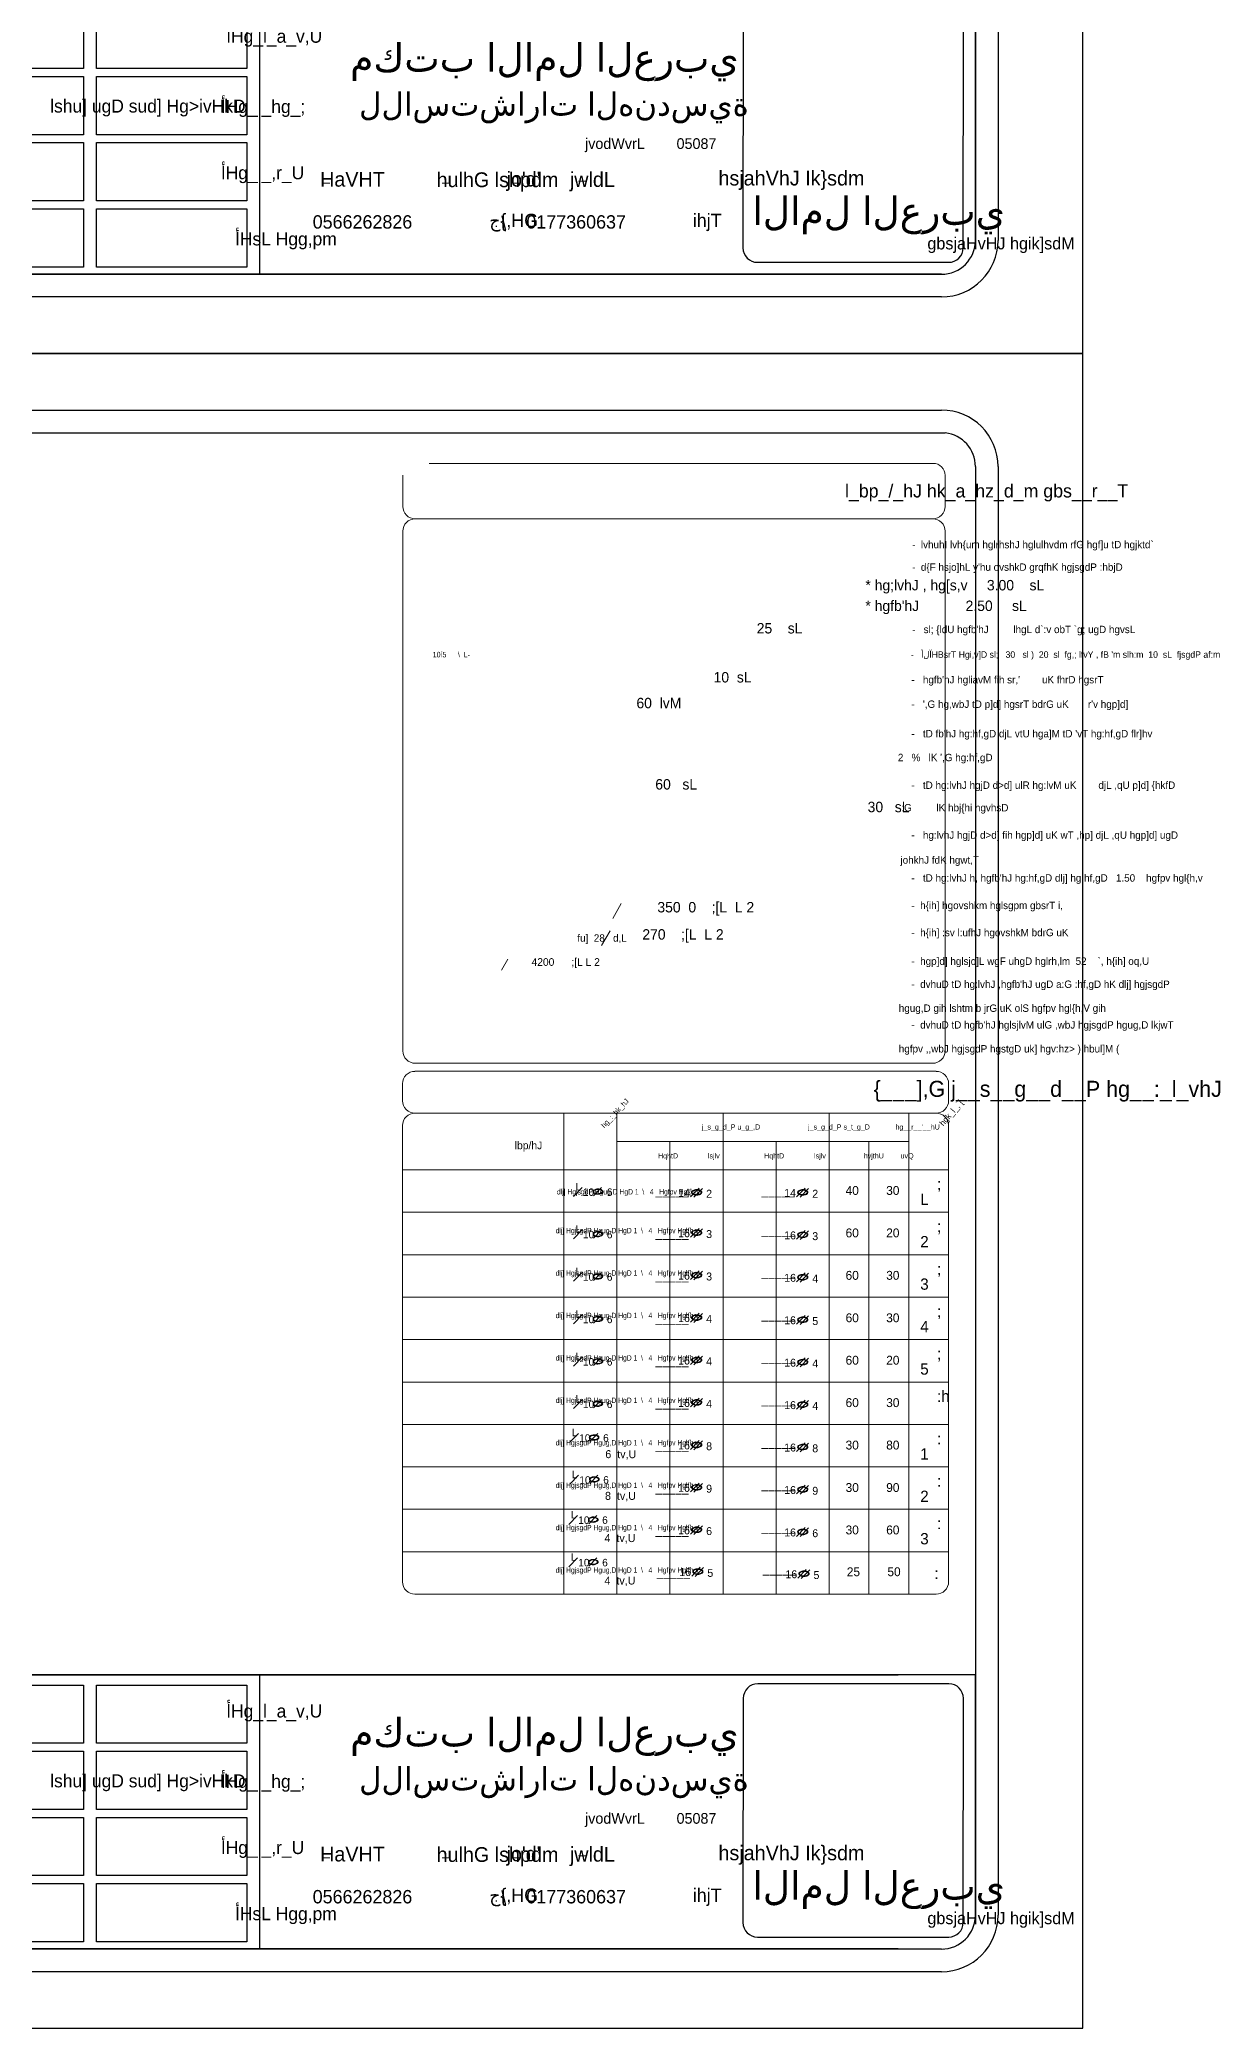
# Model space of a CAD drawing. Header units: inches. Extents: x -1583 to -1389, y -6910 to -6586.
# Drawn here: x -1428.2 to -1390.2, y -6910.2 to -6846.1 of the extents above; entities that cross this region are included whole.
import ezdxf

# ---------------------------------------------------------------- set-up
doc = ezdxf.new("R2010")
doc.units = ezdxf.units.IN
doc.header["$MEASUREMENT"] = 0
for name, color, linetype, lineweight in [('G-BORDER-V', 14, 'Continuous', 5), ('st', 41, 'Continuous', 15), ('TEX-Gz', 2, 'Continuous', 13), ('text', 91, 'Continuous', 18), ('wall', 7, 'Continuous', 30)]:
    doc.layers.add(name, color=color, linetype=linetype, lineweight=lineweight)
doc.layers.add('U-r-p', color=7, linetype='Continuous')
doc.layers.add('xyz', color=93, linetype='Continuous')
doc.styles.add('A1', font='xarb.shx')
doc.styles.add('AR', font='XARB.SHX')
doc.styles.add('Arch_Text_E', font='arial.ttf', dxfattribs={"height": 0.2})
doc.styles.add('AX', font='xarab.shx', dxfattribs={"height": 0.12})
doc.styles.add('BO', font='JADID.SHX', dxfattribs={"height": 0.5})
doc.styles.add('RO', font='ROMANT.SHX', dxfattribs={"height": 0.3})
doc.styles.add('SOSO', font='SOSA.shx', dxfattribs={"height": 0.25})
doc.styles.add('style2', font='xarb.shx')
doc.styles.add('usm', font='arabnabl.shx', dxfattribs={"height": 0.35})
doc.styles.add('XARAB', font='xarb.shx')

# ---------------------------------------------------------------- blocks, each defined once
blk = doc.blocks.new('kalesh')
at = {"layer": 'Defpoints'}
blk.add_lwpolyline([(3940.958, 559.483), (3987.589, 559.483), (3987.589, 592.346), (3940.958, 592.346)], close=True, dxfattribs=at)
at = {"layer": 'wall', "color": 1}
blk.add_line((3971.437, 561.038), (3971.437, 566.419), dxfattribs=at)
blk.add_line((3971.437, 561.038), (3971.437, 566.419), dxfattribs=at)
at = {"layer": 'wall', "color": 5}
for p, q in [((3984.959, 566.242), (3981.207, 566.242)), ((3980.922, 565.957), (3980.918, 561.556)), ((3985.239, 561.555), (3985.243, 565.957)), ((3981.202, 561.272), (3984.954, 561.272))]:
    blk.add_line(p, q, dxfattribs=at)
for centre, start, end in [((3981.207, 565.957), 90, 180), ((3984.959, 565.957), 360, 90), ((3981.202, 561.556), 180, 270), ((3984.954, 561.556), 270, 0)]:
    blk.add_arc(centre, 0.284, start, end, dxfattribs=at)
at = {"layer": 'xyz', "ltscale": 0.2}
for p, q in [((3943.179, 591.236), (3984.813, 591.236)), ((3943.253, 590.788), (3984.887, 590.788)), ((3985.48, 590.126), (3985.48, 561.703)), ((3985.924, 590.126), (3985.924, 561.703)), ((3984.813, 561.037), (3943.179, 561.037)), ((3984.813, 560.593), (3943.179, 560.593))]:
    blk.add_line(p, q, dxfattribs=at)
for points in [[(3985.48, 561.703), (3985.48, 566.419), (3942.513, 566.419)], [(3942.513, 561.691), (3942.513, 566.419), (3983.966, 566.419)], [(3983.966, 561.038), (3943.146, 561.038)], [(3943.179, 561.037), (3984.846, 561.038)]]:
    blk.add_lwpolyline(points, dxfattribs=at)
for points in [[(3960.994, 566.218), (3967.98, 566.218), (3967.98, 565.074), (3960.994, 565.074)], [(3968.236, 566.218), (3971.182, 566.218), (3971.182, 565.074), (3968.236, 565.074)], [(3960.994, 564.919), (3967.98, 564.919), (3967.98, 563.776), (3960.994, 563.776)], [(3968.236, 564.919), (3971.182, 564.919), (3971.182, 563.776), (3968.236, 563.776)], [(3960.994, 563.621), (3967.98, 563.621), (3967.98, 562.477), (3960.994, 562.477)], [(3968.236, 563.621), (3971.182, 563.621), (3971.182, 562.477), (3968.236, 562.477)], [(3960.994, 562.322), (3967.98, 562.322), (3967.98, 561.178), (3960.994, 561.178)], [(3968.236, 562.322), (3971.182, 562.322), (3971.182, 561.178), (3968.236, 561.178)]]:
    blk.add_lwpolyline(points, close=True, dxfattribs=at)
for centre, radius, start, end in [((3984.813, 590.126), 1.11, 0, 90), ((3984.813, 590.126), 0.666, 0, 83.669), ((3984.813, 561.703), 1.11, 270, 0), ((3984.813, 561.703), 0.666, 270, 0)]:
    blk.add_arc(centre, radius, start, end, dxfattribs=at)
at = {"layer": 'wall', "color": 30, "true_color": 0xf8991e, "style": 'A1'}
for s, p in [('أHg_l_a_v,U ', (3970.785, 565.58, -0.351)), ('أHg_l_hg_; ', (3970.68, 564.2, -0.351)), ('أHg_l_,r_U ', (3970.68, 562.901, -0.351)), ('أHsL Hgg,pm', (3970.958, 561.603, -0.351))]:
    blk.add_text(s, height=0.25602, dxfattribs=at).set_placement(p)
at = {"layer": 'wall', "color": 5, "style": 'Arch_Text_E'}
for s, p in [('مكتب الامل العربي', (3973.212, 565.012)), ('الامل العربي', (3981.103, 562.007))]:
    blk.add_text(s, height=0.55865, dxfattribs=at).set_placement(p)
at = {"layer": 'wall', "color": 0, "style": 'A1'}
blk.add_text('lshu] ugD sud] Hg>ivHkD', height=0.25602, dxfattribs=at).set_placement((3967.327, 564.21, -0.351))
at = {"layer": 'wall', "style": 'A1'}
for s, height, p in [('jvodWvrL        05087', 0.21014, (3977.82, 563.496, 0.36)), ('0566262826', 0.2627, (3972.477, 561.933)), ('ج{,HG', 0.2627, (3975.944, 561.962)), ('\\', 0.263, (3976.176, 561.912)), ('0177360637', 0.2627, (3976.669, 561.933)), ('ihjT', 0.2627, (3979.933, 561.962))]:
    blk.add_text(s, height=height, dxfattribs=at).set_placement(p)
at = {"layer": 'wall', "color": 4}
for s, height, style, p in [('hulhG lshpdm ', 0.2898, 'BO', (3974.907, 562.747)), ("jo'd' ", 0.2898, 'BO', (3976.281, 562.76)), ('jwldL ', 0.2898, 'BO', (3977.522, 562.752, -0.309)), ('hsjahVhJ Ik}sdm ', 0.2898, 'BO', (3980.437, 562.779)), ('HaVHT', 0.2898, 'BO', (3972.622, 562.756)), ('-', 0.195, 'RO', (3972.627, 562.742)), ('-', 0.195, 'RO', (3974.981, 562.742)), ('-', 0.195, 'RO', (3976.373, 562.742)), ('-', 0.195, 'RO', (3977.656, 562.783, -0.309))]:
    blk.add_text(s, height=height, dxfattribs=dict(at, style=style)).set_placement(p)
at = {"layer": 'wall', "color": 1, "style": 'usm'}
blk.add_text('gbsjaHvHJ hgik]sdM', height=0.23713, dxfattribs=at).set_placement((3984.536, 561.525))
at = {"layer": 'wall', "color": 1, "insert": (3973.387, 564.61), "char_height": 0.45947, "attachment_point": 1, "style": 'Arch_Text_E'}
blk.add_mtext_dynamic_manual_height_columns('{\\fArial|b0|i0|c178|p34;للاستشارات الهندسية }', width=8.32684, gutter_width=2.28, heights=[0], dxfattribs=at)
blk = doc.blocks.new('U-r-p')
at = {"layer": 'U-r-p', "color": 4, "style": 'AX', "flags": 4}
for tag, p, height in [('R', (0.136, 0.205), 0.23), ('1', (-0.318, -0.04), 0.192)]:
    blk.add_attdef(tag, p, '', height=height, dxfattribs=at)
blk = doc.blocks.new('ST-NMBER')
at = {"layer": 'st', "color": 3}
for p, q in [((0.051, 0.225), (-0.121, 0.048)), ((0.119, 0.219), (-0.052, 0.042))]:
    blk.add_line(p, q, dxfattribs=at)
for points in [[(0.002, 0.196, 0.056606), (-0.039, 0.191, 0.070345), (-0.071, 0.178, 0.106153), (-0.095, 0.157, 0.161551), (-0.101, 0.137, 0.161551), (-0.094, 0.117, 0.106153), (-0.07, 0.096, 0.070345), (-0.038, 0.084, 0.056606), (0.004, 0.08, 0.056606), (0.046, 0.086, 0.070345), (0.077, 0.098, 0.106153), (0.101, 0.119, 0.161551), (0.107, 0.14, 0.161551), (0.1, 0.16, 0.106153), (0.076, 0.18, 0.070345), (0.044, 0.192, 0.056606)], [(0.003, 0.184, 0.056606), (-0.036, 0.179, 0.070345), (-0.065, 0.167, 0.106153), (-0.085, 0.149, 0.161551), (-0.089, 0.137, 0.161551), (-0.084, 0.124, 0.106153), (-0.064, 0.107, 0.070345), (-0.035, 0.096, 0.056606), (0.004, 0.093, 0.056606), (0.043, 0.098, 0.070345), (0.071, 0.109, 0.106153), (0.091, 0.127, 0.161551), (0.095, 0.139, 0.161551), (0.091, 0.152, 0.106153), (0.07, 0.169, 0.070345), (0.042, 0.18, 0.056606)]]:
    blk.add_lwpolyline(points, format="xyb", close=True, dxfattribs=at)
at = {"layer": 'st', "color": 6, "style": 'AX', "flags": 4}
for tag, p in [('16', (-0.316, 0.047)), ('5', (0.195, 0.031))]:
    blk.add_attdef(tag, p, '', height=0.16, dxfattribs=at)
blk = doc.blocks.new('SOOFT-ST')
at = {"layer": 'st', "color": 3}
for p, q in [((-0.207, 0.253), (-0.393, 0.062)), ((0.206, 0.253), (0.034, 0.076))]:
    blk.add_line(p, q, dxfattribs=at)
for points in [[(0.127, 0.223, 0.056606), (0.085, 0.218, 0.070345), (0.054, 0.205, 0.106153), (0.03, 0.184, 0.161551), (0.024, 0.164, 0.161551), (0.031, 0.144, 0.106153), (0.055, 0.123, 0.070345), (0.087, 0.111, 0.056606), (0.129, 0.107, 0.056606), (0.171, 0.113, 0.070345), (0.202, 0.125, 0.106153), (0.226, 0.146, 0.161551), (0.232, 0.167, 0.161551), (0.225, 0.187, 0.106153), (0.201, 0.207, 0.070345), (0.169, 0.219, 0.056606)], [(0.127, 0.211, 0.056606), (0.088, 0.206, 0.070345), (0.06, 0.194, 0.106153), (0.04, 0.177, 0.161551), (0.036, 0.164, 0.161551), (0.041, 0.151, 0.106153), (0.061, 0.134, 0.070345), (0.089, 0.123, 0.056606), (0.129, 0.12, 0.056606), (0.168, 0.125, 0.070345), (0.196, 0.136, 0.106153), (0.216, 0.154, 0.161551), (0.22, 0.166, 0.161551), (0.215, 0.179, 0.106153), (0.195, 0.196, 0.070345), (0.166, 0.207, 0.056606)]]:
    blk.add_lwpolyline(points, format="xyb", close=True, dxfattribs=at)
at = {"layer": 'st', "color": 3, "style": 'AX'}
blk.add_text('L', height=0.16, dxfattribs=at).set_placement((-0.351, 0.192))
at = {"layer": 'st', "color": 6, "style": 'AX', "flags": 4}
for tag, p in [('8', (-0.191, 0.074)), ('5', (0.32, 0.074))]:
    blk.add_attdef(tag, p, '', height=0.16, dxfattribs=at)

msp = doc.modelspace()

# ---------------------------------------------------------------- linework, layer by layer
at = {"color": 1, "lineweight": 20}
for p, q in [((-1409.469, -6873.943), (-1409.74, -6874.424)), ((-1409.829, -6874.82), (-1410.1, -6875.3)), ((-1413.121, -6875.741, 0.576), (-1413.321, -6876.094, 0.576)), ((-1413.121, -6875.741, 0.576), (-1413.321, -6876.094, 0.576))]:
    msp.add_line(p, q, dxfattribs=at)
at = {"layer": 'G-BORDER-V', "color": 8}
for p, q in [((-1415.654, -6859.763), (-1399.423, -6859.763)), ((-1415.654, -6859.763), (-1399.423, -6859.763)), ((-1416.503, -6861.17), (-1416.503, -6860.149)), ((-1416.503, -6861.17), (-1416.503, -6860.149)), ((-1416.503, -6861.17), (-1416.503, -6860.15)), ((-1416.503, -6861.17), (-1416.503, -6860.15)), ((-1399.037, -6861.17), (-1399.037, -6860.149)), ((-1399.037, -6861.17), (-1399.037, -6860.15)), ((-1416.107, -6861.549), (-1399.433, -6861.549)), ((-1416.503, -6878.694), (-1416.503, -6861.928)), ((-1416.503, -6878.694), (-1416.503, -6861.928)), ((-1416.503, -6878.694), (-1416.503, -6861.928)), ((-1399.037, -6878.082), (-1399.037, -6861.928)), ((-1399.036, -6878.694), (-1399.037, -6861.928)), ((-1416.107, -6879.091), (-1399.433, -6879.091)), ((-1416.512, -6879.75), (-1416.512, -6880.297)), ((-1416.512, -6879.75), (-1416.512, -6880.297)), ((-1416.113, -6879.35), (-1399.324, -6879.35)), ((-1398.925, -6879.732), (-1398.925, -6880.315)), ((-1398.925, -6879.732), (-1398.925, -6880.315)), ((-1416.113, -6880.697), (-1399.324, -6880.697)), ((-1411.316, -6880.697), (-1411.316, -6896.197)), ((-1409.607, -6880.697), (-1409.607, -6896.197)), ((-1406.189, -6880.697), (-1406.189, -6896.197)), ((-1402.771, -6880.697), (-1402.771, -6896.197)), ((-1400.207, -6880.697), (-1400.207, -6896.197)), ((-1416.512, -6881.097), (-1416.512, -6895.797)), ((-1409.607, -6881.611), (-1407.898, -6881.611)), ((-1407.898, -6881.611), (-1400.207, -6881.611)), ((-1407.898, -6881.611), (-1407.898, -6896.197)), ((-1404.48, -6881.611), (-1404.48, -6896.197)), ((-1401.489, -6881.611), (-1401.489, -6896.197)), ((-1398.925, -6881.079), (-1398.925, -6886.244)), ((-1398.925, -6881.079), (-1398.925, -6895.797)), ((-1416.512, -6882.525), (-1411.316, -6882.525)), ((-1411.316, -6882.525), (-1398.925, -6882.525)), ((-1416.512, -6883.892), (-1398.925, -6883.892)), ((-1416.512, -6885.259), (-1398.925, -6885.259)), ((-1416.512, -6886.626), (-1398.925, -6886.626)), ((-1416.114, -6886.626), (-1399.324, -6886.626)), ((-1416.512, -6887.993), (-1398.925, -6887.993)), ((-1416.114, -6887.993), (-1399.324, -6887.993)), ((-1416.114, -6887.993), (-1399.324, -6887.993)), ((-1416.512, -6889.361), (-1398.925, -6889.361)), ((-1416.114, -6889.361), (-1399.324, -6889.361)), ((-1416.114, -6889.361), (-1399.324, -6889.361)), ((-1416.114, -6889.361), (-1399.324, -6889.361)), ((-1416.512, -6890.728), (-1398.925, -6890.728)), ((-1416.114, -6890.728), (-1399.324, -6890.728)), ((-1416.114, -6890.728), (-1399.324, -6890.728)), ((-1416.114, -6890.728), (-1399.324, -6890.728)), ((-1416.114, -6890.728), (-1399.324, -6890.728)), ((-1416.512, -6892.095), (-1398.925, -6892.095)), ((-1416.114, -6892.095), (-1399.324, -6892.095)), ((-1416.114, -6892.095), (-1399.324, -6892.095)), ((-1416.114, -6892.095), (-1399.324, -6892.095)), ((-1416.114, -6892.095), (-1399.324, -6892.095)), ((-1416.512, -6893.462), (-1398.925, -6893.462)), ((-1416.114, -6893.462), (-1399.324, -6893.462)), ((-1416.114, -6893.462), (-1399.324, -6893.462)), ((-1416.114, -6893.462), (-1399.324, -6893.462)), ((-1416.114, -6893.462), (-1399.324, -6893.462)), ((-1416.114, -6893.462), (-1399.324, -6893.462)), ((-1416.512, -6894.829), (-1398.925, -6894.829)), ((-1416.114, -6894.829), (-1399.324, -6894.829)), ((-1416.114, -6894.829), (-1399.324, -6894.829)), ((-1416.114, -6894.829), (-1399.324, -6894.829)), ((-1416.114, -6894.829), (-1399.324, -6894.829)), ((-1416.114, -6894.829), (-1399.324, -6894.829)), ((-1416.114, -6894.829), (-1399.324, -6894.829)), ((-1416.114, -6896.197), (-1399.324, -6896.197))]:
    msp.add_line(p, q, dxfattribs=at)
for centre, radius, start, end in [((-1399.423, -6860.149), 0.386, 359.94473, 90.05482), ((-1399.423, -6860.149), 0.386, 359.94473, 90.05482), ((-1416.107, -6861.153), 0.397, 179.94473, 270.05482), ((-1399.433, -6861.153), 0.397, 269.94518, 0.05527), ((-1416.107, -6861.946), 0.397, 89.94518, 180.05527), ((-1399.433, -6861.946), 0.397, 359.94473, 90.05482), ((-1416.107, -6878.694), 0.397, 179.94473, 270.05482), ((-1399.433, -6878.694), 0.397, 269.94518, 0.05527), ((-1416.113, -6879.75), 0.399, 89.94518, 180.05527), ((-1399.324, -6879.75), 0.399, 359.94473, 90.05482), ((-1416.113, -6880.298), 0.399, 179.94473, 270.05482), ((-1399.324, -6880.298), 0.399, 269.94518, 0.05527), ((-1416.113, -6881.096), 0.399, 89.94518, 180.05527), ((-1399.324, -6881.096), 0.399, 359.94473, 90.05482), ((-1416.113, -6895.797), 0.399, 179.94473, 270.05482), ((-1399.324, -6895.797), 0.399, 269.94518, 0.05527)]:
    msp.add_arc(centre, radius, start, end, dxfattribs=at)

# ---------------------------------------------------------------- block references
at = {"xscale": 1.641842369206237, "yscale": 1.641842369206237, "zscale": 1.641842369206237}
for p in [(-7941.588, -7774.806), (-7941.588, -7828.763)]:
    msp.add_blockref('kalesh', p, dxfattribs=at)
at = {"color": 0}
ref = msp.add_blockref('SOOFT-ST', (-1410.413, -6883.474), dxfattribs=dict(at, xscale=1.50397161385265, yscale=1.50397161385265, zscale=1.50397161385265))
ref.add_attrib('8', '10', (-1410.7, -6883.363), dxfattribs={"layer": 'st', "color": 7, "height": 0.2406, "style": 'AX', "flags": 4})
ref.add_attrib('5', '6', (-1409.932, -6883.363), dxfattribs={"layer": 'st', "color": 7, "height": 0.241, "style": 'AX', "flags": 4})
ref = msp.add_blockref('U-r-p', (-1399.475, -6883.512), dxfattribs=dict(at, xscale=2.272189937540915, yscale=2.272189937540915, zscale=2.272189937540915))
ref.add_attrib('U', ';', (-1399.297, -6883.163), dxfattribs={"layer": 'st', "color": 0, "height": 0.364, "style": 'AX', "flags": 4})
ref.add_attrib('1', 'L', (-1399.837, -6883.654), dxfattribs={"layer": 'st', "color": 0, "height": 0.364, "style": 'AX', "flags": 4})
ref = msp.add_blockref('ST-NMBER', (-1407.045, -6883.472), dxfattribs=dict(at, xscale=1.593079668354491, yscale=1.593079668354491, zscale=1.593079668354491))
ref.add_attrib('16', '14', (-1407.637, -6883.396), dxfattribs={"layer": 'st', "color": 7, "height": 0.2549, "style": 'AX', "flags": 4})
ref.add_attrib('5', '2', (-1406.733, -6883.422), dxfattribs={"layer": 'st', "color": 7, "height": 0.255, "style": 'AX', "flags": 4})
ref = msp.add_blockref('ST-NMBER', (-1403.627, -6883.472), dxfattribs=dict(at, xscale=1.593079668354491, yscale=1.593079668354491, zscale=1.593079668354491))
ref.add_attrib('16', '14', (-1404.219, -6883.396), dxfattribs={"layer": 'st', "color": 7, "height": 0.2549, "style": 'AX', "flags": 4})
ref.add_attrib('5', '2', (-1403.315, -6883.422), dxfattribs={"layer": 'st', "color": 7, "height": 0.255, "style": 'AX', "flags": 4})
ref = msp.add_blockref('SOOFT-ST', (-1410.413, -6884.842), dxfattribs=dict(at, xscale=1.50397161385265, yscale=1.50397161385265, zscale=1.50397161385265))
ref.add_attrib('8', '10', (-1410.7, -6884.73), dxfattribs={"layer": 'st', "color": 7, "height": 0.2406, "style": 'AX', "flags": 4})
ref.add_attrib('5', '6', (-1409.932, -6884.73), dxfattribs={"layer": 'st', "color": 7, "height": 0.241, "style": 'AX', "flags": 4})
ref = msp.add_blockref('ST-NMBER', (-1407.045, -6884.77), dxfattribs=dict(at, xscale=1.593079668354491, yscale=1.593079668354491, zscale=1.593079668354491))
ref.add_attrib('16', '16', (-1407.637, -6884.695), dxfattribs={"layer": 'st', "color": 7, "height": 0.2549, "style": 'AX', "flags": 4})
ref.add_attrib('5', '3', (-1406.733, -6884.721), dxfattribs={"layer": 'st', "color": 7, "height": 0.255, "style": 'AX', "flags": 4})
ref = msp.add_blockref('ST-NMBER', (-1403.627, -6884.839), dxfattribs=dict(at, xscale=1.593079668354491, yscale=1.593079668354491, zscale=1.593079668354491))
ref.add_attrib('16', '16', (-1404.219, -6884.763), dxfattribs={"layer": 'st', "color": 7, "height": 0.2549, "style": 'AX', "flags": 4})
ref.add_attrib('5', '3', (-1403.315, -6884.789), dxfattribs={"layer": 'st', "color": 7, "height": 0.255, "style": 'AX', "flags": 4})
ref = msp.add_blockref('U-r-p', (-1399.475, -6884.879), dxfattribs=dict(at, xscale=2.272189937540915, yscale=2.272189937540915, zscale=2.272189937540915))
ref.add_attrib('U', ';', (-1399.297, -6884.53), dxfattribs={"layer": 'st', "color": 0, "height": 0.364, "style": 'AX', "flags": 4})
ref.add_attrib('1', '2', (-1399.837, -6885.021), dxfattribs={"layer": 'st', "color": 0, "height": 0.364, "style": 'AX', "flags": 4})
ref = msp.add_blockref('SOOFT-ST', (-1410.413, -6886.209), dxfattribs=dict(at, xscale=1.50397161385265, yscale=1.50397161385265, zscale=1.50397161385265))
ref.add_attrib('8', '10', (-1410.7, -6886.097), dxfattribs={"layer": 'st', "color": 7, "height": 0.2406, "style": 'AX', "flags": 4})
ref.add_attrib('5', '6', (-1409.932, -6886.097), dxfattribs={"layer": 'st', "color": 7, "height": 0.241, "style": 'AX', "flags": 4})
ref = msp.add_blockref('ST-NMBER', (-1407.045, -6886.138), dxfattribs=dict(at, xscale=1.593079668354491, yscale=1.593079668354491, zscale=1.593079668354491))
ref.add_attrib('16', '16', (-1407.637, -6886.062), dxfattribs={"layer": 'st', "color": 7, "height": 0.2549, "style": 'AX', "flags": 4})
ref.add_attrib('5', '3', (-1406.733, -6886.088), dxfattribs={"layer": 'st', "color": 7, "height": 0.255, "style": 'AX', "flags": 4})
ref = msp.add_blockref('ST-NMBER', (-1403.627, -6886.206), dxfattribs=dict(at, xscale=1.593079668354491, yscale=1.593079668354491, zscale=1.593079668354491))
ref.add_attrib('16', '16', (-1404.219, -6886.131), dxfattribs={"layer": 'st', "color": 7, "height": 0.2549, "style": 'AX', "flags": 4})
ref.add_attrib('5', '4', (-1403.315, -6886.156), dxfattribs={"layer": 'st', "color": 7, "height": 0.255, "style": 'AX', "flags": 4})
ref = msp.add_blockref('U-r-p', (-1399.475, -6886.246), dxfattribs=dict(at, xscale=2.272189937540915, yscale=2.272189937540915, zscale=2.272189937540915))
ref.add_attrib('U', ';', (-1399.297, -6885.897), dxfattribs={"layer": 'st', "color": 0, "height": 0.364, "style": 'AX', "flags": 4})
ref.add_attrib('1', '3', (-1399.837, -6886.388), dxfattribs={"layer": 'st', "color": 0, "height": 0.364, "style": 'AX', "flags": 4})
ref = msp.add_blockref('SOOFT-ST', (-1410.413, -6887.576), dxfattribs=dict(at, xscale=1.50397161385265, yscale=1.50397161385265, zscale=1.50397161385265))
ref.add_attrib('8', '10', (-1410.7, -6887.465), dxfattribs={"layer": 'st', "color": 7, "height": 0.2406, "style": 'AX', "flags": 4})
ref.add_attrib('5', '6', (-1409.932, -6887.464), dxfattribs={"layer": 'st', "color": 7, "height": 0.241, "style": 'AX', "flags": 4})
ref = msp.add_blockref('ST-NMBER', (-1407.045, -6887.505), dxfattribs=dict(at, xscale=1.593079668354491, yscale=1.593079668354491, zscale=1.593079668354491))
ref.add_attrib('16', '16', (-1407.637, -6887.429), dxfattribs={"layer": 'st', "color": 7, "height": 0.2549, "style": 'AX', "flags": 4})
ref.add_attrib('5', '4', (-1406.733, -6887.455), dxfattribs={"layer": 'st', "color": 7, "height": 0.255, "style": 'AX', "flags": 4})
ref = msp.add_blockref('ST-NMBER', (-1403.627, -6887.573), dxfattribs=dict(at, xscale=1.593079668354491, yscale=1.593079668354491, zscale=1.593079668354491))
ref.add_attrib('16', '16', (-1404.219, -6887.498), dxfattribs={"layer": 'st', "color": 7, "height": 0.2549, "style": 'AX', "flags": 4})
ref.add_attrib('5', '5', (-1403.315, -6887.524), dxfattribs={"layer": 'st', "color": 7, "height": 0.255, "style": 'AX', "flags": 4})
ref = msp.add_blockref('U-r-p', (-1399.475, -6887.614), dxfattribs=dict(at, xscale=2.272189937540915, yscale=2.272189937540915, zscale=2.272189937540915))
ref.add_attrib('U', ';', (-1399.297, -6887.265), dxfattribs={"layer": 'st', "color": 0, "height": 0.364, "style": 'AX', "flags": 4})
ref.add_attrib('1', '4', (-1399.837, -6887.755), dxfattribs={"layer": 'st', "color": 0, "height": 0.364, "style": 'AX', "flags": 4})
ref = msp.add_blockref('SOOFT-ST', (-1410.413, -6888.943), dxfattribs=dict(at, xscale=1.50397161385265, yscale=1.50397161385265, zscale=1.50397161385265))
ref.add_attrib('8', '10', (-1410.7, -6888.832), dxfattribs={"layer": 'st', "color": 7, "height": 0.2406, "style": 'AX', "flags": 4})
ref.add_attrib('5', '6', (-1409.932, -6888.831), dxfattribs={"layer": 'st', "color": 7, "height": 0.241, "style": 'AX', "flags": 4})
ref = msp.add_blockref('ST-NMBER', (-1407.045, -6888.872), dxfattribs=dict(at, xscale=1.593079668354491, yscale=1.593079668354491, zscale=1.593079668354491))
ref.add_attrib('16', '16', (-1407.637, -6888.797), dxfattribs={"layer": 'st', "color": 7, "height": 0.2549, "style": 'AX', "flags": 4})
ref.add_attrib('5', '4', (-1406.733, -6888.822), dxfattribs={"layer": 'st', "color": 7, "height": 0.255, "style": 'AX', "flags": 4})
ref = msp.add_blockref('ST-NMBER', (-1403.627, -6888.94), dxfattribs=dict(at, xscale=1.593079668354491, yscale=1.593079668354491, zscale=1.593079668354491))
ref.add_attrib('16', '16', (-1404.219, -6888.865), dxfattribs={"layer": 'st', "color": 7, "height": 0.2549, "style": 'AX', "flags": 4})
ref.add_attrib('5', '4', (-1403.315, -6888.891), dxfattribs={"layer": 'st', "color": 7, "height": 0.255, "style": 'AX', "flags": 4})
ref = msp.add_blockref('U-r-p', (-1399.475, -6888.981), dxfattribs=dict(at, xscale=2.272189937540915, yscale=2.272189937540915, zscale=2.272189937540915))
ref.add_attrib('U', ';', (-1399.297, -6888.632), dxfattribs={"layer": 'st', "color": 0, "height": 0.364, "style": 'AX', "flags": 4})
ref.add_attrib('1', '5', (-1399.837, -6889.122), dxfattribs={"layer": 'st', "color": 0, "height": 0.364, "style": 'AX', "flags": 4})
ref = msp.add_blockref('SOOFT-ST', (-1410.413, -6890.31), dxfattribs=dict(at, xscale=1.50397161385265, yscale=1.50397161385265, zscale=1.50397161385265))
ref.add_attrib('8', '10', (-1410.7, -6890.199), dxfattribs={"layer": 'st', "color": 7, "height": 0.2406, "style": 'AX', "flags": 4})
ref.add_attrib('5', '6', (-1409.932, -6890.199), dxfattribs={"layer": 'st', "color": 7, "height": 0.241, "style": 'AX', "flags": 4})
ref = msp.add_blockref('ST-NMBER', (-1407.045, -6890.239), dxfattribs=dict(at, xscale=1.593079668354491, yscale=1.593079668354491, zscale=1.593079668354491))
ref.add_attrib('16', '16', (-1407.637, -6890.164), dxfattribs={"layer": 'st', "color": 7, "height": 0.2549, "style": 'AX', "flags": 4})
ref.add_attrib('5', '4', (-1406.733, -6890.19), dxfattribs={"layer": 'st', "color": 7, "height": 0.255, "style": 'AX', "flags": 4})
ref = msp.add_blockref('ST-NMBER', (-1403.627, -6890.308), dxfattribs=dict(at, xscale=1.593079668354491, yscale=1.593079668354491, zscale=1.593079668354491))
ref.add_attrib('16', '16', (-1404.219, -6890.232), dxfattribs={"layer": 'st', "color": 7, "height": 0.2549, "style": 'AX', "flags": 4})
ref.add_attrib('5', '4', (-1403.315, -6890.258), dxfattribs={"layer": 'st', "color": 7, "height": 0.255, "style": 'AX', "flags": 4})
ref = msp.add_blockref('U-r-p', (-1399.475, -6890.348), dxfattribs=dict(at, xscale=2.272189937540915, yscale=2.272189937540915, zscale=2.272189937540915))
ref.add_attrib('U', ':h', (-1399.297, -6889.999), dxfattribs={"layer": 'st', "color": 0, "height": 0.3636, "style": 'AX', "flags": 4})
ref = msp.add_blockref('SOOFT-ST', (-1410.534, -6891.396), dxfattribs=dict(at, xscale=1.50397161385265, yscale=1.50397161385265, zscale=1.50397161385265))
ref.add_attrib('8', '10', (-1410.821, -6891.284), dxfattribs={"layer": 'st', "color": 7, "height": 0.2406, "style": 'AX', "flags": 4})
ref.add_attrib('5', '6', (-1410.052, -6891.284), dxfattribs={"layer": 'st', "color": 7, "height": 0.241, "style": 'AX', "flags": 4})
ref = msp.add_blockref('ST-NMBER', (-1407.045, -6891.607), dxfattribs=dict(at, xscale=1.593079668354491, yscale=1.593079668354491, zscale=1.593079668354491))
ref.add_attrib('16', '16', (-1407.637, -6891.531), dxfattribs={"layer": 'st', "color": 7, "height": 0.2549, "style": 'AX', "flags": 4})
ref.add_attrib('5', '8', (-1406.733, -6891.557), dxfattribs={"layer": 'st', "color": 7, "height": 0.255, "style": 'AX', "flags": 4})
ref = msp.add_blockref('U-r-p', (-1399.475, -6891.715), dxfattribs=dict(at, xscale=2.272189937540915, yscale=2.272189937540915, zscale=2.272189937540915))
ref.add_attrib('U', ':', (-1399.297, -6891.366), dxfattribs={"layer": 'st', "color": 0, "height": 0.364, "style": 'AX', "flags": 4})
ref.add_attrib('1', '1', (-1399.837, -6891.857), dxfattribs={"layer": 'st', "color": 0, "height": 0.364, "style": 'AX', "flags": 4})
ref = msp.add_blockref('ST-NMBER', (-1403.627, -6891.675), dxfattribs=dict(at, xscale=1.593079668354491, yscale=1.593079668354491, zscale=1.593079668354491))
ref.add_attrib('16', '16', (-1404.219, -6891.599), dxfattribs={"layer": 'st', "color": 7, "height": 0.2549, "style": 'AX', "flags": 4})
ref.add_attrib('5', '8', (-1403.315, -6891.625), dxfattribs={"layer": 'st', "color": 7, "height": 0.255, "style": 'AX', "flags": 4})
ref = msp.add_blockref('SOOFT-ST', (-1410.529, -6892.747), dxfattribs=dict(at, xscale=1.50397161385265, yscale=1.50397161385265, zscale=1.50397161385265))
ref.add_attrib('8', '10', (-1410.816, -6892.636), dxfattribs={"layer": 'st', "color": 7, "height": 0.2406, "style": 'AX', "flags": 4})
ref.add_attrib('5', '6', (-1410.048, -6892.635), dxfattribs={"layer": 'st', "color": 7, "height": 0.241, "style": 'AX', "flags": 4})
ref = msp.add_blockref('U-r-p', (-1399.475, -6893.082), dxfattribs=dict(at, xscale=2.272189937540915, yscale=2.272189937540915, zscale=2.272189937540915))
ref.add_attrib('U', ': ', (-1399.297, -6892.733), dxfattribs={"layer": 'st', "color": 0, "height": 0.3636, "style": 'AX', "flags": 4})
ref.add_attrib('1', '2', (-1399.837, -6893.224), dxfattribs={"layer": 'st', "color": 0, "height": 0.364, "style": 'AX', "flags": 4})
ref = msp.add_blockref('ST-NMBER', (-1407.045, -6892.974), dxfattribs=dict(at, xscale=1.593079668354491, yscale=1.593079668354491, zscale=1.593079668354491))
ref.add_attrib('16', '16', (-1407.637, -6892.898), dxfattribs={"layer": 'st', "color": 7, "height": 0.2549, "style": 'AX', "flags": 4})
ref.add_attrib('5', '9', (-1406.733, -6892.924), dxfattribs={"layer": 'st', "color": 7, "height": 0.255, "style": 'AX', "flags": 4})
ref = msp.add_blockref('ST-NMBER', (-1403.627, -6893.042), dxfattribs=dict(at, xscale=1.593079668354491, yscale=1.593079668354491, zscale=1.593079668354491))
ref.add_attrib('16', '16', (-1404.219, -6892.967), dxfattribs={"layer": 'st', "color": 7, "height": 0.2549, "style": 'AX', "flags": 4})
ref.add_attrib('5', '9', (-1403.315, -6892.992), dxfattribs={"layer": 'st', "color": 7, "height": 0.255, "style": 'AX', "flags": 4})
ref = msp.add_blockref('SOOFT-ST', (-1410.564, -6894.042), dxfattribs=dict(at, xscale=1.50397161385265, yscale=1.50397161385265, zscale=1.50397161385265))
ref.add_attrib('8', '10', (-1410.851, -6893.931), dxfattribs={"layer": 'st', "color": 7, "height": 0.2406, "style": 'AX', "flags": 4})
ref.add_attrib('5', '6', (-1410.082, -6893.93), dxfattribs={"layer": 'st', "color": 7, "height": 0.241, "style": 'AX', "flags": 4})
ref = msp.add_blockref('U-r-p', (-1399.475, -6894.45), dxfattribs=dict(at, xscale=2.272189937540915, yscale=2.272189937540915, zscale=2.272189937540915))
ref.add_attrib('U', ': ', (-1399.297, -6894.101), dxfattribs={"layer": 'st', "color": 0, "height": 0.3636, "style": 'AX', "flags": 4})
ref.add_attrib('1', '3', (-1399.837, -6894.591), dxfattribs={"layer": 'st', "color": 0, "height": 0.364, "style": 'AX', "flags": 4})
ref = msp.add_blockref('ST-NMBER', (-1407.045, -6894.341), dxfattribs=dict(at, xscale=1.593079668354491, yscale=1.593079668354491, zscale=1.593079668354491))
ref.add_attrib('16', '16', (-1407.637, -6894.266), dxfattribs={"layer": 'st', "color": 7, "height": 0.2549, "style": 'AX', "flags": 4})
ref.add_attrib('5', '6', (-1406.733, -6894.291), dxfattribs={"layer": 'st', "color": 7, "height": 0.255, "style": 'AX', "flags": 4})
ref = msp.add_blockref('ST-NMBER', (-1403.627, -6894.409), dxfattribs=dict(at, xscale=1.593079668354491, yscale=1.593079668354491, zscale=1.593079668354491))
ref.add_attrib('16', '16', (-1404.219, -6894.334), dxfattribs={"layer": 'st', "color": 7, "height": 0.2549, "style": 'AX', "flags": 4})
ref.add_attrib('5', '6', (-1403.315, -6894.36), dxfattribs={"layer": 'st', "color": 7, "height": 0.255, "style": 'AX', "flags": 4})
ref = msp.add_blockref('SOOFT-ST', (-1410.564, -6895.409), dxfattribs=dict(at, xscale=1.50397161385265, yscale=1.50397161385265, zscale=1.50397161385265))
ref.add_attrib('8', '10', (-1410.851, -6895.298), dxfattribs={"layer": 'st', "color": 7, "height": 0.2406, "style": 'AX', "flags": 4})
ref.add_attrib('5', '6', (-1410.082, -6895.298), dxfattribs={"layer": 'st', "color": 7, "height": 0.241, "style": 'AX', "flags": 4})
ref = msp.add_blockref('ST-NMBER', (-1407.006, -6895.688), dxfattribs=dict(at, xscale=1.593079668354491, yscale=1.593079668354491, zscale=1.593079668354491))
ref.add_attrib('16', '16', (-1407.598, -6895.612), dxfattribs={"layer": 'st', "color": 7, "height": 0.2549, "style": 'AX', "flags": 4})
ref.add_attrib('5', '5', (-1406.694, -6895.638), dxfattribs={"layer": 'st', "color": 7, "height": 0.255, "style": 'AX', "flags": 4})
ref = msp.add_blockref('ST-NMBER', (-1403.588, -6895.756), dxfattribs=dict(at, xscale=1.593079668354491, yscale=1.593079668354491, zscale=1.593079668354491))
ref.add_attrib('16', '16', (-1404.18, -6895.681), dxfattribs={"layer": 'st', "color": 7, "height": 0.2549, "style": 'AX', "flags": 4})
ref.add_attrib('5', '5', (-1403.276, -6895.707), dxfattribs={"layer": 'st', "color": 7, "height": 0.255, "style": 'AX', "flags": 4})
ref = msp.add_blockref('U-r-p', (-1399.561, -6896.059), dxfattribs=dict(at, xscale=2.272189937540915, yscale=2.272189937540915, zscale=2.272189937540915))
ref.add_attrib('U', ':', (-1399.383, -6895.711), dxfattribs={"layer": 'st', "color": 0, "height": 0.364, "style": 'AX', "flags": 4})

# ---------------------------------------------------------------- texts
at = {"color": 0, "lineweight": 20, "style": 'usm'}
for s, height, p in [('* hg;lvhJ , hg[s,v     3.00    sL', 0.33553, (-1401.605, -6863.856)), ("* hgfb'hJ            2.50     sL", 0.33553, (-1401.605, -6864.52)), ('25    sL', 0.3355, (-1405.104, -6865.244, 0.578)), ('10  sL', 0.3355, (-1406.494, -6866.823, 0.578)), ('60  lvM ', 0.3355, (-1408.979, -6867.653, 0.578)), ('60   sL ', 0.3355, (-1408.371, -6870.272, 0.578)), ('30   sL ', 0.3355, (-1401.532, -6871.002, 0.578)), (' 350  0    ;[L  L 2', 0.33553, (-1408.429, -6874.231)), ('270    ;[L  L 2', 0.33553, (-1408.789, -6875.107)), ('4200      ;[L L 2', 0.24662, (-1412.357, -6875.952, 0.576))]:
    msp.add_text(s, height=height, dxfattribs=at).set_placement(p)
at = {"color": 0, "style": 'AX'}
for s, height, rotation, p in [('hg_:_hk_hJ ', 0.16525, 46.91842, (-1410.016, -6881.187)), ('hgk_l_,`[', 0.1948, 49.73792, (-1399.091, -6881.131))]:
    msp.add_text(s, height=height, rotation=rotation, dxfattribs=at).set_placement(p)
for s, height, p in [('lbp/hJ', 0.2479, (-1412.897, -6881.86)), ('j_s_g_d_P u_g_,D ', 0.16525, (-1406.869, -6881.226)), ('j_s_g_d_P s_t_g_D ', 0.16525, (-1403.451, -6881.226)), ("hg__r__'__hU ", 0.16525, (-1400.635, -6881.226)), ('HqhtD', 0.1653, (-1408.285, -6882.157)), ('lsjlv', 0.1653, (-1406.676, -6882.157)), ('HqhtD', 0.1653, (-1404.867, -6882.157)), ('lsjlv', 0.1653, (-1403.258, -6882.157)), ('hvjthU ', 0.1653, (-1401.658, -6882.157)), ('uvQ ', 0.1653, (-1400.47, -6882.157)), ('_____', 0.2864, (-1408.366, -6883.332, -0.239)), ('_____', 0.2864, (-1404.948, -6883.332, -0.239)), ('40', 0.2864, (-1402.242, -6883.332, -0.239)), ('30', 0.2864, (-1400.934, -6883.332, -0.239)), ('_____', 0.2864, (-1408.366, -6884.699, -0.239)), ('_____', 0.2864, (-1404.948, -6884.595, -0.239)), ('60', 0.2864, (-1402.242, -6884.699, -0.239)), ('20', 0.2864, (-1400.934, -6884.699, -0.239)), ('_____', 0.2864, (-1408.366, -6886.067, -0.239)), ('_____', 0.2864, (-1404.948, -6885.963, -0.239)), ('60', 0.2864, (-1402.242, -6886.067, -0.239)), ('30', 0.2864, (-1400.934, -6886.067, -0.239)), ('_____', 0.2864, (-1404.948, -6887.33, -0.239)), ('60', 0.2864, (-1402.242, -6887.434, -0.239)), ('30', 0.2864, (-1400.934, -6887.434, -0.239)), ('_____', 0.2864, (-1408.366, -6887.434, -0.239)), ('60', 0.2864, (-1402.242, -6888.801, -0.239)), ('20', 0.2864, (-1400.934, -6888.801, -0.239)), ('_____', 0.2864, (-1408.366, -6888.801, -0.239)), ('_____', 0.2864, (-1404.948, -6888.697, -0.239)), ('60', 0.2864, (-1402.242, -6890.168, -0.239)), ('30', 0.2864, (-1400.934, -6890.168, -0.239)), ('_____', 0.2864, (-1408.366, -6890.168, -0.239)), ('_____', 0.2864, (-1404.948, -6890.064, -0.239)), ('30', 0.2864, (-1402.242, -6891.535, -0.239)), ('80', 0.2864, (-1400.934, -6891.535, -0.239)), ('6  tv,U', 0.2578, (-1409.981, -6891.814)), ('_____', 0.2864, (-1408.366, -6891.535, -0.239)), ('_____', 0.2864, (-1404.948, -6891.431, -0.239)), ('8  tv,U', 0.2578, (-1409.991, -6893.157)), ('_____', 0.2864, (-1408.366, -6892.903, -0.239)), ('_____', 0.2864, (-1408.366, -6892.903, -0.239)), ('_____', 0.2864, (-1404.948, -6892.799, -0.239)), ('30', 0.2864, (-1402.242, -6892.903, -0.239)), ('90', 0.2864, (-1400.934, -6892.903, -0.239)), ('4  tv,U', 0.2578, (-1410.007, -6894.517)), ('_____', 0.2864, (-1408.366, -6894.27, -0.239)), ('_____', 0.2864, (-1404.948, -6894.166, -0.239)), ('30', 0.2864, (-1402.242, -6894.27, -0.239)), ('60', 0.2864, (-1400.934, -6894.27, -0.239)), ('4  tv,U', 0.2578, (-1410.007, -6895.884)), ('_____', 0.2864, (-1408.327, -6895.617, -0.239)), ('_____', 0.2864, (-1404.909, -6895.513, -0.239)), ('25', 0.2864, (-1402.203, -6895.617, -0.239)), ('50', 0.2864, (-1400.895, -6895.617, -0.239))]:
    msp.add_text(s, height=height, dxfattribs=at).set_placement(p)
at = {"color": 0, "style": 'AR', "width": 0.75}
for p in [(-1411.541, -6883.318), (-1411.583, -6884.568), (-1411.583, -6885.935), (-1411.583, -6887.302), (-1411.583, -6888.669), (-1411.583, -6890.036), (-1411.583, -6891.404), (-1411.583, -6892.771), (-1411.583, -6894.138), (-1411.583, -6895.505)]:
    msp.add_text('dlj] HgjsgdP Hgug,D HgD 1  \\   4   Hgfpv Hgl{h,v', height=0.17326, dxfattribs=at).set_placement(p)
at = {"layer": 'TEX-Gz', "color": 0, "style": 'XARAB', "width": 0.75}
msp.add_text('10í5      \\  L-', height=0.1793, dxfattribs=at).set_placement((-1415.54, -6866.015))
at = {"layer": 'text', "color": 0, "style": 'SOSO'}
for s, height, p in [('-  lvhuhI lvh{um hglrhshJ hglulhvdm rfG hgf]u tD hgjktd`', 0.238, (-1400.1, -6862.498)), ("-  d{F hsjo]hL y'hu ovshkD grqfhK hgjsgdP :hbjD ", 0.238, (-1400.1, -6863.225)), ("-   sl; {ldU hgfb'hJ         lhgL d`:v obT `g; ugD hgvsL ", 0.238, (-1400.1, -6865.233)), ("-   ألآHBsrT Hgi,v]D sl;   30   sl )  20  sl  fg,; ltvY , fB 'm slh:m  10  sL  fjsgdP af:m  ", 0.20944, (-1400.137, -6866.028)), ("-   hgfb'hJ hgliavM fih sr,'        uK fhrD hgsrT ", 0.238, (-1400.123, -6866.853)), ("-   ',G hg,wbJ tD p]d] hgsrT bdrG uK       r'v hgp]d] ", 0.238, (-1400.123, -6867.641)), ("-   tD fb'hJ hg:hf,gD djL vtU hga]M tD 'vT hg:hf,gD flr]hv ", 0.238, (-1400.123, -6868.591)), ("2   %%%   lK ',G hg:hf,gD ", 0.238, (-1400.558, -6869.359)), ('-   tD hg:lvhJ hgjD d>d] ulR hg:lvM uK        djL ,qU p]d] {hkfD ', 0.238, (-1400.123, -6870.25)), (':G         lK hbj{hi hgvhsD ', 0.238, (-1400.446, -6870.976)), ('-   hg:lvhJ hgjD d>d] fih hgp]d] uK wT ,hp] djL ,qU hgp]d] ugD ', 0.238, (-1400.123, -6871.858)), ('johkhJ fdK hgwt,T ', 0.238, (-1400.474, -6872.661)), ("-   tD hg:lvhJ h, hgfb'hJ hg:hf,gD dlj] hg:hf,gD   1.50    hgfpv hgl{h,v ", 0.238, (-1400.123, -6873.239)), ('-  h{ih] hgovshkm hglsgpm gbsrT i, ', 0.238, (-1400.123, -6874.125)), ('fu]  28   d,L', 0.238, (-1410.882, -6875.174)), ('-  h{ih] :sv l:ufhJ hgovshkM bdrG uK   ', 0.238, (-1400.123, -6874.998)), ('-  hgp]d] hglsjo]L wgF uhgD hglrh,lm  52    `, h{ih] oq,U ', 0.238, (-1400.123, -6875.921)), ("-  dvhuD tD hg:lvhJ ,hgfb'hJ ugD a:G :hf,gD hK dlj] hgjsgdP ", 0.238, (-1400.123, -6876.663)), ('hgug,D gih lshtm b jrG uK olS hgfpv hgl{h,V gih ', 0.238, (-1400.528, -6877.434)), ("-  dvhuD tD hgfb'hJ hglsjlvM ulG ,wbJ hgjsgdP hgug,D lkjwT", 0.238, (-1400.123, -6877.973)), ('hgfpv ,,wbJ hgjsgdP hgstgD uk] hgv:hz> ) hbul]M (', 0.238, (-1400.528, -6878.744))]:
    msp.add_text(s, height=height, dxfattribs=at).set_placement(p)
at = {"layer": 'wall', "color": 5, "style": 'style2'}
for s, height, p in [('l_bp_/_hJ hk_a_hz_d_m gbs__r__T ', 0.42748, (-1402.261, -6860.863)), ('{___],G j__s__g__d__P hg__:_l_vhJ ', 0.51653, (-1401.338, -6880.173))]:
    msp.add_text(s, height=height, dxfattribs=at).set_placement(p)

doc.saveas('drawing.dxf')
